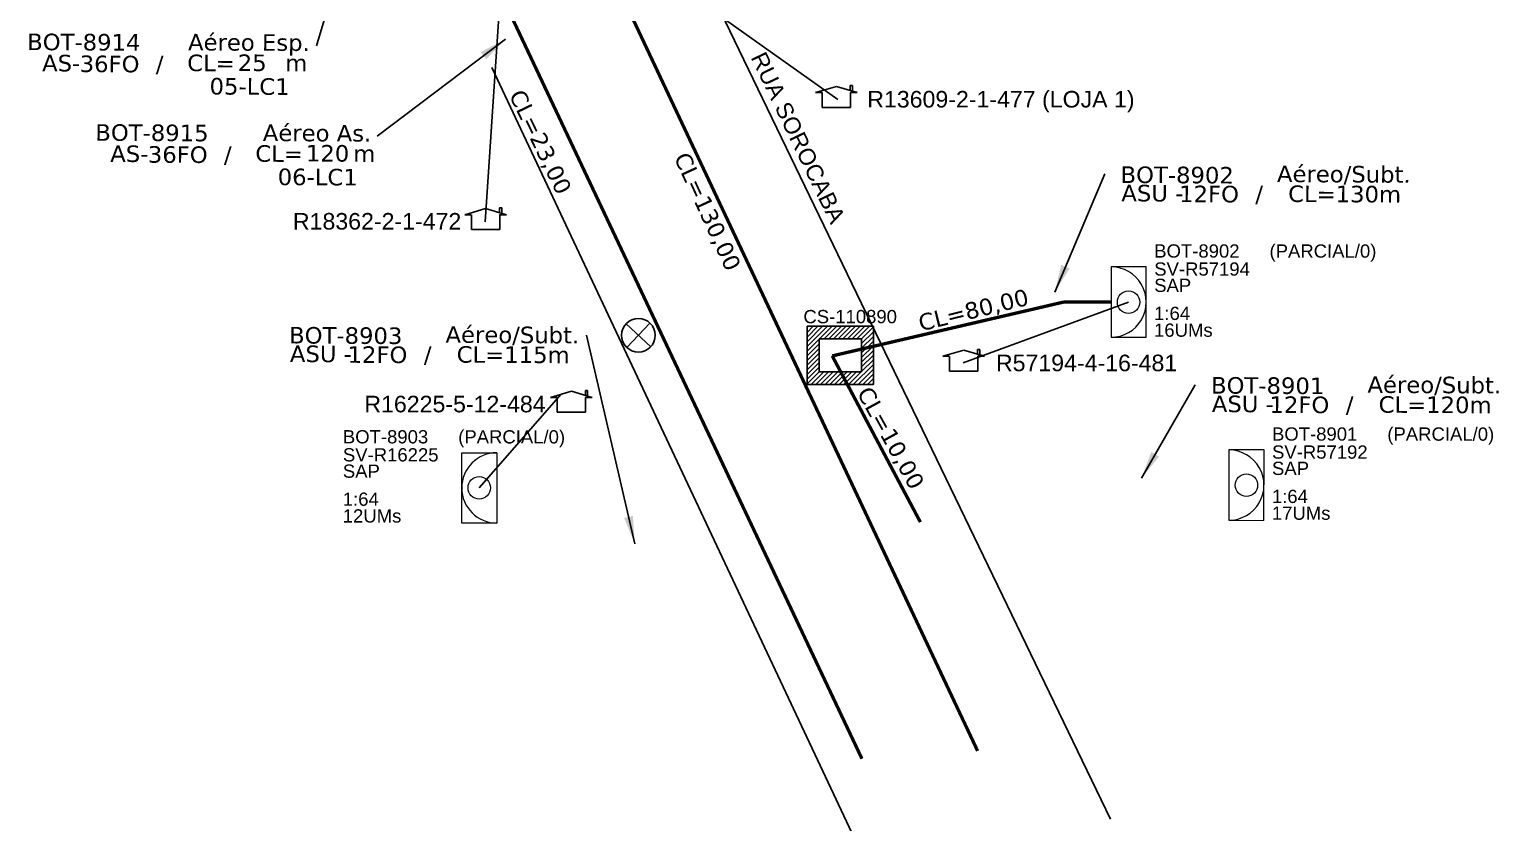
# Model space of a CAD drawing. Header units: millimetres. Extents: x 257760 to 258601, y 277291 to 277885.
# Drawn here: x 257891.2 to 257997.7, y 277567.3 to 277624.9 of the extents above; entities that cross this region are included whole.
import ezdxf
from ezdxf.enums import TextEntityAlignment as Align

# ---------------------------------------------------------------- set-up
doc = ezdxf.new("R2010")
doc.units = ezdxf.units.MM
doc.header["$LTSCALE"] = 0.1
doc.header["$MEASUREMENT"] = 0
for name, color, linetype in [('10.1-Caixas Subterrâneas', 5, 'Continuous'), ('CAP a instalar', 1, 'Continuous'), ('celulas gpon', 7, 'Continuous'), ('label_cabos', 7, 'Continuous'), ('Legenda', 1, 'Continuous'), ('locais', 7, 'Continuous'), ('Quadra', 98, 'Continuous'), ('surveys', 7, 'Continuous'), ('surveys legendas', 7, 'Continuous')]:
    doc.layers.add(name, color=color, linetype=linetype)
for name, color, linetype, lineweight in [("20.0-LEGENDA DOS CDO'S", 1, 'Continuous', 0), ('20.1-CDO_INTERIOR', 1, 'Continuous', 0), ('Segmento Logradouro Texto', 251, 'Continuous', 0)]:
    doc.layers.add(name, color=color, linetype=linetype, lineweight=lineweight)
doc.layers.add('DROP DE CLIENTE', color=140, linetype='Continuous', plot=False)
doc.layers.add('EXTRA', color=50, linetype='Continuous', plot=False)
doc.styles.add('ARIAL', font='arial.ttf')
doc.styles.add('DIGICADE', font='arial.ttf')
doc.styles.add('siredit', font='verdana.ttf')
doc.linetypes.add('FENCELINE1', pattern='A,0.25,-0.1,[133,ltypeshp.shx,S=0.1,R=0,X=-0.1,Y=0],-0.1,1', length=1.45)
doc.dimstyles.new('CC', dxfattribs={"dimtxt": 1, "dimasz": 2, "dimexe": 0.18, "dimexo": 0.0625, "dimgap": 0.09, "dimtad": 0, "dimdec": 0, "dimrnd": 1, "dimzin": 0, "dimdsep": 46, "dimtxsty": 'siredit', "dimblk": 'NONE', "dimcen": 0, "dimse1": 1, "dimse2": 1, "dimsd1": 1, "dimsd2": 1, "dimclrt": 7, "dimadec": 0, "dimazin": 0, "dimtfac": 1, "dimtdec": 0, "dimtofl": 0, "dimtmove": 0, "dimatfit": 3, "dimfxl": 0, "dimtolj": 1, "dimtzin": 0, "dimarcsym": 0})

# ---------------------------------------------------------------- blocks, each defined once
blk = doc.blocks.new('SURVEY_SURVEY')
for p, q in [((0, 0.00001268), (-0.00001257, 0.000009)), ((-0.00001257, 0.000009), (-0.00000863, 0.000009)), ((-0.00000862, 0), (-0.00000862, 0.00000897)), ((0, 0.00001268), (0.00001257, 0.000009)), ((0.00000843, 0.00001322), (0.00000976, 0.00001322)), ((0.00000843, 0.00001027), (0.00000843, 0.00001322)), ((0.00000862, 0.00000901), (0.00000862, 0)), ((0.00001257, 0.000009), (0.00000862, 0.000009)), ((0.00000976, 0.00001322), (0.00000975, 0.00000989)), ((0.00000862, 0), (-0.00000862, 0))]:
    blk.add_line(p, q)
blk = doc.blocks.new('*X24')
at = {"color": 0, "linetype": 'Continuous'}
for p, q in [((-1.25, 0.34099), (-0.49099, 1.1)), ((-1.25, 0.517767), (-0.667767, 1.1)), ((-1.25, 0.694544), (-0.844544, 1.1)), ((-1.25, 0.87132), (-1.02132, 1.1)), ((-1.25, 1.048097), (-1.198097, 1.1)), ((-1.25, 0.164214), (-0.8035, 0.610714)), ((-0.789214, 0.625), (-0.314214, 1.1)), ((-0.612437, 0.625), (-0.137437, 1.1)), ((-0.43566, 0.625), (0.03934, 1.1)), ((-0.258883, 0.625), (0.216117, 1.1)), ((-0.082107, 0.625), (0.392893, 1.1)), ((0.09467, 0.625), (0.56967, 1.1)), ((0.271447, 0.625), (0.746447, 1.1)), ((0.448223, 0.625), (0.923223, 1.1)), ((0.625, 0.625), (1.1, 1.1)), ((0.801777, 0.625), (1.25, 1.073223)), ((0.8035, 0.449947), (1.25, 0.896447)), ((0.8035, 0.27317), (1.25, 0.71967)), ((-1.25, -0.012563), (-0.8035, 0.433937)), ((-1.25, -0.18934), (-0.8035, 0.25716)), ((-1.25, -0.366117), (-0.8035, 0.080383)), ((0.8035, 0.096393), (1.25, 0.542893)), ((0.8035, -0.080383), (1.25, 0.366117)), ((0.8035, -0.25716), (1.25, 0.18934)), ((0.8035, -0.433937), (1.25, 0.012563)), ((-1.25, -0.542893), (-0.8035, -0.096393)), ((-1.25, -0.71967), (-0.8035, -0.27317)), ((-1.25, -0.896447), (-0.8035, -0.449947)), ((0.49099, -1.1), (1.25, -0.34099)), ((0.667767, -1.1), (1.25, -0.517767)), ((0.8035, -0.610714), (1.25, -0.164214)), ((-1.25, -1.073223), (-0.801777, -0.625)), ((-1.1, -1.1), (-0.625, -0.625)), ((-0.923223, -1.1), (-0.448223, -0.625)), ((-0.746447, -1.1), (-0.271447, -0.625)), ((-0.56967, -1.1), (-0.09467, -0.625)), ((-0.392893, -1.1), (0.082107, -0.625)), ((-0.216117, -1.1), (0.258883, -0.625)), ((-0.03934, -1.1), (0.43566, -0.625)), ((0.137437, -1.1), (0.612437, -0.625)), ((0.314214, -1.1), (0.789214, -0.625)), ((0.844544, -1.1), (1.25, -0.694544)), ((1.02132, -1.1), (1.25, -0.87132)), ((1.198097, -1.1), (1.25, -1.048097))]:
    blk.add_line(p, q, dxfattribs=at)
blk = doc.blocks.new('MANHOLE_MQ')
at = {"color": 0, "linetype": 'Continuous'}
for p, q in [((0.00000623, 0.00000569), (-0.00000627, 0.00000569)), ((-0.00000627, 0.00000569), (-0.00000627, -0.00000531)), ((0.00000623, -0.00000531), (0.00000623, 0.00000569)), ((-0.00000404, 0.00000331), (0.00000399, 0.00000331)), ((-0.00000404, -0.00000294), (-0.00000404, 0.00000331)), ((0.00000399, 0.00000331), (0.00000399, -0.00000294)), ((-0.00000627, -0.00000531), (0.00000623, -0.00000531)), ((0.00000399, -0.00000294), (-0.00000404, -0.00000294)), ((0.00000399, -0.00000294), (0.00000399, -0.00000294))]:
    blk.add_line(p, q, dxfattribs=at)
at = {"color": 0, "linetype": 'Continuous', "xscale": 5e-06, "yscale": 5e-06, "zscale": 1e-05}
blk.add_blockref('*X24', (-0.00000002, 0.00000019), dxfattribs=at)
blk = doc.blocks.new('POLE_POLE')
at = {"color": 1}
for p, q in [((0.00000251, 0.00000707), (-0.00000291, 0.00000129)), ((-0.00000309, 0.00000689), (0.00000269, 0.00000147))]:
    blk.add_line(p, q, dxfattribs=at)
blk.add_circle((-0.0000002, 0.00000418), 0.00000396, dxfattribs=at)
blk = doc.blocks.new('CDOI_CT_DRT')
at = {"layer": '20.1-CDO_INTERIOR', "color": 8, "lineweight": 18}
blk.add_lwpolyline([(2.126, -2.126), (2.128, 2.124), (0.003, 2.125), (0.001, -2.125)], close=True, dxfattribs=at)
blk.add_circle((1.064, -0.001), 0.68, dxfattribs=at)
blk.add_arc((0.002, 0), 2.125, 269.97241, 89.97241, dxfattribs=at)
at = {"layer": "20.0-LEGENDA DOS CDO'S", "color": 8, "style": 'ARIAL'}
for tag, p in [('CDO_N', (2.611, 2.691)), ('SURVEY', (2.613, 1.6)), ('SAP', (2.61, 0.614)), ('1:XX', (2.604, -1.079)), ('UMS', (2.603, -2.093))]:
    blk.add_attdef(tag, p, '', height=0.8, rotation=359.97241, dxfattribs=at)
blk.add_attdef('FIBRAS_UTILIZADAS', text='', height=0.8, rotation=359.97241, dxfattribs=at).set_placement((10.323, 2.687), align=Align.CENTER)
blk = doc.blocks.new('CDOI_CT_ESQ')
at = {"layer": '20.1-CDO_INTERIOR', "color": 8, "lineweight": 18}
blk.add_lwpolyline([(-2.119, -2.126), (-2.121, 2.124), (0.004, 2.125), (0.006, -2.125)], close=True, dxfattribs=at)
blk.add_circle((-1.057, -0.001), 0.68, dxfattribs=at)
blk.add_arc((0.005, 0), 2.125, 90.02759, 270.02759, dxfattribs=at)
at = {"layer": "20.0-LEGENDA DOS CDO'S", "color": 8, "style": 'ARIAL'}
for tag, p in [('CDO_N', (-9.298, 2.691)), ('SURVEY', (-9.296, 1.6)), ('SAP', (-9.299, 0.614)), ('1:XX', (-9.305, -1.079)), ('UMS', (-9.306, -2.093))]:
    blk.add_attdef(tag, p, '', height=0.8, rotation=359.97241, dxfattribs=at)
blk.add_attdef('FIBRAS_UTILIZADAS', text='', height=0.8, rotation=359.97241, dxfattribs=at).set_placement((-1.586, 2.687), align=Align.CENTER)
blk = doc.blocks.new('Inst CB ESP CFOA-SM-AS-80-TS-36')
at = {"layer": 'label_cabos', "color": 0, "style": 'siredit'}
for tag, flags, p in [('ID_ATIVIDADE', 3, (1.314, 2.672)), ('FATOR', 1, (11.56, 2.551))]:
    blk.add_attdef(tag, text='', height=1, rotation=359.69001, dxfattribs=dict(at, flags=flags)).set_placement(p, align=Align.MIDDLE_CENTER)
for tag, p in [('DESTINO_CABO', (3.131, 1.262)), ('TIPO_CABO', (13.108, 1.245)), ('TIPO_CABO', (1.762, -0.005)), ('CABO', (4.686, -0.052)), ('/', (7.714, -0.052)), ('LANCE', (10.809, 0.002)), ('UND', (15.964, 0.002)), ('FID', (13.148, -1.414))]:
    blk.add_attdef(tag, text='', height=1, rotation=359.69001, dxfattribs=at).set_placement(p, align=Align.MIDDLE_CENTER)
blk.add_attdef('QTDE', (12.429, -0.475), '', height=1, rotation=359.69001, dxfattribs=at)
blk = doc.blocks.new('_None')
blk = doc.blocks.new('Inst CB AS CFOA-SM-AS-80-TS-36')
at = {"layer": 'label_cabos', "color": 0, "style": 'siredit'}
for tag, flags, p in [('ID_ATIVIDADE', 3, (1.314, 2.672)), ('FATOR', 1, (11.56, 2.551))]:
    blk.add_attdef(tag, text='', height=1, rotation=359.69001, dxfattribs=dict(at, flags=flags)).set_placement(p, align=Align.MIDDLE_CENTER)
for tag, p in [('DESTINO_CABO', (3.131, 1.262)), ('TIPO_CABO', (13.108, 1.245)), ('TIPO_CABO', (1.762, -0.005)), ('CABO', (4.686, -0.052)), ('/', (7.714, -0.052)), ('LANCE', (10.809, 0.002)), ('UND', (15.964, 0.002)), ('FID', (13.148, -1.414))]:
    blk.add_attdef(tag, text='', height=1, rotation=359.69001, dxfattribs=at).set_placement(p, align=Align.MIDDLE_CENTER)
blk.add_attdef('QTDE', (12.429, -0.475), '', height=1, rotation=359.69001, dxfattribs=at)
blk = doc.blocks.new('LEGENDA DOS CABOS')
at = {"layer": 'EXTRA', "color": 0, "style": 'siredit'}
for tag, p in [('ID', (4.601, 0.974)), ('XX', (9.03, 0.974))]:
    blk.add_attdef(tag, text='', height=0.48, rotation=359.69001, dxfattribs=at).set_placement(p, align=Align.MIDDLE_CENTER)
at = {"layer": 'Legenda', "color": 0, "style": 'siredit'}
for tag, p in [('TIPO_CABO', (1.314, -0.005)), ('CABO', (4.686, -0.052)), ('/', (6.809, -0.052)), ('METROS', (10.034, -0.052))]:
    blk.add_attdef(tag, text='', height=0.8, rotation=359.69001, dxfattribs=at).set_placement(p, align=Align.MIDDLE_CENTER)

msp = doc.modelspace()

# ---------------------------------------------------------------- linework, layer by layer
at = {"color": 0}
msp.add_lwpolyline([(257923.77, 277591.61), (257929.7, 277598.4)], dxfattribs=at)
at = {"layer": 'CAP a instalar', "color": 0, "ltscale": 5, "const_width": 0.24}
for points in [[(257959.9, 277572.54), (257959.9, 277572.54), (257959.9, 277572.54), (257959.9, 277572.54), (257926.09, 277644.34)], [(257949.36, 277601.18), (257966.12, 277605.08)], [(257955.75, 277589.13), (257955.75, 277589.13), (257949.36, 277601.18)]]:
    msp.add_lwpolyline(points, dxfattribs=at)
at = {"layer": 'CAP a instalar', "color": 0, "linetype": 'FENCELINE1', "ltscale": 3, "const_width": 0.24}
for points in [[(257923.04, 277632.28), (257951.51, 277571.98)], [(257969.57, 277605.08), (257966.12, 277605.08)]]:
    msp.add_lwpolyline(points, dxfattribs=at)
at = {"layer": 'DROP DE CLIENTE', "color": 0}
for points in [[(257925.92, 277636.71), (257924.21, 277610.89)], [(257949.76, 277619.76), (257925.92, 277636.71)], [(257958.86, 277600.68), (257970.85, 277605.08)]]:
    msp.add_lwpolyline(points, dxfattribs=at)
at = {"layer": 'Quadra', "color": 0}
msp.add_lwpolyline([(257939.88, 277629.02), (257969.53, 277567.59)], dxfattribs=at)
at = {"layer": 'Quadra'}
msp.add_lwpolyline([(257954.81, 277558.03), (257924.69, 277622.1)], dxfattribs=at)

# ---------------------------------------------------------------- block references
at = {"layer": '10.1-Caixas Subterrâneas', "color": 0, "xscale": 383745.0651733899, "yscale": 383745.0651733897, "zscale": 383745.0651733898, "rotation": 180.0000000000628}
msp.add_blockref('MANHOLE_MQ', (257949.94, 277601.29), dxfattribs=at)
at = {"layer": '20.1-CDO_INTERIOR', "color": 0, "xscale": 1.19999999999709, "yscale": 1.19999999999709, "zscale": 1.2}
for name, p, values in [('CDOI_CT_DRT', (257969.57, 277605.08), {'CDO_N': 'BOT-8902', 'FIBRAS_UTILIZADAS': '                (PARCIAL/0)', 'SURVEY': 'SV-R57194', 'SAP': 'SAP', '1:XX': '1:64', 'UMS': '16UMs'}), ('CDOI_CT_ESQ', (257925.04, 277591.61), {'CDO_N': 'BOT-8903', 'FIBRAS_UTILIZADAS': '                (PARCIAL/0)', 'SURVEY': 'SV-R16225', 'SAP': 'SAP', '1:XX': '1:64', 'UMS': '12UMs'}), ('CDOI_CT_DRT', (257978.11, 277591.81), {'CDO_N': 'BOT-8901', 'FIBRAS_UTILIZADAS': '                (PARCIAL/0)', 'SURVEY': 'SV-R57192', 'SAP': 'SAP', '1:XX': '1:64', 'UMS': '17UMs'})]:
    msp.add_blockref(name, p, dxfattribs=at).add_auto_attribs(values)
at = {"layer": 'label_cabos', "color": 0, "lineweight": 0}
ref = msp.add_blockref('Inst CB ESP CFOA-SM-AS-80-TS-36', (257891.35, 277622.41), dxfattribs=dict(at, xscale=1.19999999999709, yscale=1.19999999999709, zscale=1.2))
ref.add_attrib('DESTINO_CABO', 'BOT-8914', dxfattribs={"color": 0, "height": 1.2, "rotation": 359.69, "style": 'siredit'}).set_placement((257895.1, 277623.93), align=Align.MIDDLE_CENTER)
ref.add_attrib('TIPO_CABO', 'Aéreo Esp.', dxfattribs={"color": 0, "height": 1.2, "rotation": 359.69, "style": 'siredit'}).set_placement((257907.07, 277623.91), align=Align.MIDDLE_CENTER)
ref.add_attrib('CABO', '36FO', dxfattribs={"color": 0, "height": 1.2, "rotation": 359.69, "style": 'siredit'}).set_placement((257896.97, 277622.35), align=Align.MIDDLE_CENTER)
ref.add_attrib('/', '/', dxfattribs={"color": 0, "height": 1.2, "rotation": 359.69, "style": 'siredit'}).set_placement((257900.6, 277622.35), align=Align.MIDDLE_CENTER)
ref.add_attrib('TIPO_CABO', 'AS-', dxfattribs={"color": 0, "height": 1.2, "rotation": 359.69, "style": 'siredit'}).set_placement((257893.46, 277622.41), align=Align.MIDDLE_CENTER)
ref.add_attrib('FID', '05-LC1', dxfattribs={"color": 0, "height": 1.2, "rotation": 359.69, "style": 'siredit'}).set_placement((257907.12, 277620.72), align=Align.MIDDLE_CENTER)
ref.add_attrib('LANCE', 'CL=', dxfattribs={"color": 0, "height": 1.2, "rotation": 359.69, "style": 'siredit'}).set_placement((257904.32, 277622.42), align=Align.MIDDLE_CENTER)
ref.add_attrib('QTDE', '25', (257906.26, 277621.84), dxfattribs={"color": 0, "height": 1.2, "rotation": 359.69, "style": 'siredit'})
ref.add_attrib('UND', 'm', dxfattribs={"color": 0, "height": 1.2, "rotation": 359.69, "style": 'siredit'}).set_placement((257910.5, 277622.42), align=Align.MIDDLE_CENTER)
ref = msp.add_blockref('Inst CB AS CFOA-SM-AS-80-TS-36', (257896.28, 277615.85), dxfattribs=dict(at, xscale=1.19999999999709, yscale=1.19999999999709, zscale=1.2))
ref.add_attrib('DESTINO_CABO', 'BOT-8915', dxfattribs={"color": 0, "height": 1.2, "rotation": 359.69, "style": 'siredit'}).set_placement((257900.04, 277617.36), align=Align.MIDDLE_CENTER)
ref.add_attrib('TIPO_CABO', 'Aéreo As.', dxfattribs={"color": 0, "height": 1.2, "rotation": 359.69, "style": 'siredit'}).set_placement((257912.01, 277617.34), align=Align.MIDDLE_CENTER)
ref.add_attrib('CABO', '36FO', dxfattribs={"color": 0, "height": 1.2, "rotation": 359.69, "style": 'siredit'}).set_placement((257901.91, 277615.78), align=Align.MIDDLE_CENTER)
ref.add_attrib('/', '/', dxfattribs={"color": 0, "height": 1.2, "rotation": 359.69, "style": 'siredit'}).set_placement((257905.54, 277615.78), align=Align.MIDDLE_CENTER)
ref.add_attrib('TIPO_CABO', 'AS-', dxfattribs={"color": 0, "height": 1.2, "rotation": 359.69, "style": 'siredit'}).set_placement((257898.4, 277615.84), align=Align.MIDDLE_CENTER)
ref.add_attrib('FID', '06-LC1', dxfattribs={"color": 0, "height": 1.2, "rotation": 359.69, "style": 'siredit'}).set_placement((257912.06, 277614.15), align=Align.MIDDLE_CENTER)
ref.add_attrib('LANCE', 'CL=', dxfattribs={"color": 0, "height": 1.2, "rotation": 359.69, "style": 'siredit'}).set_placement((257909.26, 277615.85), align=Align.MIDDLE_CENTER)
ref.add_attrib('QTDE', '120', (257911.2, 277615.28), dxfattribs={"color": 0, "height": 1.2, "rotation": 359.69, "style": 'siredit'})
ref.add_attrib('UND', 'm', dxfattribs={"color": 0, "height": 1.2, "rotation": 359.69, "style": 'siredit'}).set_placement((257915.44, 277615.85), align=Align.MIDDLE_CENTER)
ref = msp.add_blockref('LEGENDA DOS CABOS', (257969.28, 277612.35), dxfattribs=dict(at, xscale=1.19999999999709, yscale=1.19999999999709, zscale=1.2))
ref.add_attrib('ID', 'BOT-8902', dxfattribs={"color": 0, "height": 1.2, "rotation": 359.69, "style": 'siredit'}).set_placement((257974.37, 277614.3), align=Align.MIDDLE_CENTER)
ref.add_attrib('CABO', '12FO', dxfattribs={"color": 0, "height": 1.2, "rotation": 359.69, "style": 'siredit'}).set_placement((257976.68, 277612.92), align=Align.MIDDLE_CENTER)
ref.add_attrib('METROS', 'CL=130m', dxfattribs={"color": 0, "height": 1.2, "rotation": 359.69, "style": 'siredit'}).set_placement((257986.51, 277612.92), align=Align.MIDDLE_CENTER)
ref.add_attrib('XX', 'Aéreo/Subt.', dxfattribs={"color": 0, "height": 1.2, "rotation": 359.69, "style": 'siredit'}).set_placement((257986.45, 277614.36), align=Align.MIDDLE_CENTER)
ref.add_attrib('/', '/', dxfattribs={"color": 0, "height": 1.2, "rotation": 359.69, "style": 'siredit'}).set_placement((257980.31, 277612.92), align=Align.MIDDLE_CENTER)
ref.add_attrib('TIPO_CABO', 'ASU -', dxfattribs={"color": 0, "height": 1.2, "rotation": 359.69, "style": 'siredit'}).set_placement((257972.57, 277612.98), align=Align.MIDDLE_CENTER)
ref = msp.add_blockref('LEGENDA DOS CABOS', (257909, 277600.7), dxfattribs=dict(at, xscale=1.19999999999709, yscale=1.19999999999709, zscale=1.2))
ref.add_attrib('ID', 'BOT-8903', dxfattribs={"color": 0, "height": 1.2, "rotation": 359.69, "style": 'siredit'}).set_placement((257914.09, 277602.66), align=Align.MIDDLE_CENTER)
ref.add_attrib('CABO', '12FO', dxfattribs={"color": 0, "height": 1.2, "rotation": 359.69, "style": 'siredit'}).set_placement((257916.39, 277601.27), align=Align.MIDDLE_CENTER)
ref.add_attrib('METROS', 'CL=115m', dxfattribs={"color": 0, "height": 1.2, "rotation": 359.69, "style": 'siredit'}).set_placement((257926.23, 277601.27), align=Align.MIDDLE_CENTER)
ref.add_attrib('XX', 'Aéreo/Subt.', dxfattribs={"color": 0, "height": 1.2, "rotation": 359.69, "style": 'siredit'}).set_placement((257926.17, 277602.71), align=Align.MIDDLE_CENTER)
ref.add_attrib('/', '/', dxfattribs={"color": 0, "height": 1.2, "rotation": 359.69, "style": 'siredit'}).set_placement((257920.03, 277601.27), align=Align.MIDDLE_CENTER)
ref.add_attrib('TIPO_CABO', 'ASU -', dxfattribs={"color": 0, "height": 1.2, "rotation": 359.69, "style": 'siredit'}).set_placement((257912.29, 277601.33), align=Align.MIDDLE_CENTER)
ref = msp.add_blockref('LEGENDA DOS CABOS', (257975.84, 277597.07), dxfattribs=dict(at, xscale=1.19999999999709, yscale=1.19999999999709, zscale=1.2))
ref.add_attrib('ID', 'BOT-8901', dxfattribs={"color": 0, "height": 1.2, "rotation": 359.69, "style": 'siredit'}).set_placement((257980.93, 277599.03), align=Align.MIDDLE_CENTER)
ref.add_attrib('CABO', '12FO', dxfattribs={"color": 0, "height": 1.2, "rotation": 359.69, "style": 'siredit'}).set_placement((257983.23, 277597.64), align=Align.MIDDLE_CENTER)
ref.add_attrib('METROS', 'CL=120m', dxfattribs={"color": 0, "height": 1.2, "rotation": 359.69, "style": 'siredit'}).set_placement((257993.07, 277597.64), align=Align.MIDDLE_CENTER)
ref.add_attrib('XX', 'Aéreo/Subt.', dxfattribs={"color": 0, "height": 1.2, "rotation": 359.69, "style": 'siredit'}).set_placement((257993.01, 277599.08), align=Align.MIDDLE_CENTER)
ref.add_attrib('/', '/', dxfattribs={"color": 0, "height": 1.2, "rotation": 359.69, "style": 'siredit'}).set_placement((257986.87, 277597.64), align=Align.MIDDLE_CENTER)
ref.add_attrib('TIPO_CABO', 'ASU -', dxfattribs={"color": 0, "height": 1.2, "rotation": 359.69, "style": 'siredit'}).set_placement((257979.13, 277597.7), align=Align.MIDDLE_CENTER)
at = {"layer": 'locais', "color": 0, "xscale": 307730.1924696639, "yscale": 307730.192469664, "zscale": 307730.192469664}
msp.add_blockref('POLE_POLE', (257935.37, 277601.39), dxfattribs=at)
at = {"layer": 'surveys', "color": 0, "xscale": 119999.9999997467, "yscale": 119999.9999997467, "zscale": 119999.9999997467}
for p in [(257949.66, 277619.19), (257924.23, 277610.34), (257958.89, 277600.07), (257930.45, 277597.09)]:
    msp.add_blockref('SURVEY_SURVEY', p, dxfattribs=at)

# ---------------------------------------------------------------- texts
at = {"layer": '10.1-Caixas Subterrâneas', "color": 0, "style": 'ARIAL'}
msp.add_text('CS-110890', height=0.96, dxfattribs=at).set_placement((257947.27, 277603.55))
at = {"layer": 'celulas gpon', "color": 0, "style": 'siredit'}
for s, rotation, p in [('CL=23,00', 295.7356, (257925.9, 277620.11)), ('CL=130,00', 294.6997, (257937.86, 277615.58)), ('CL=80,00', 13.7966, (257955.78, 277602.96)), ('CL=10,00', 298.8774, (257951.12, 277598.52))]:
    msp.add_text(s, height=1.2, rotation=rotation, dxfattribs=at).set_placement(p)
at = {"layer": 'Segmento Logradouro Texto', "color": 0, "linetype": 'Continuous', "insert": (257944.51, 277623.35), "char_height": 1.2, "width": 13.8458, "attachment_point": 1, "rotation": 295.623, "style": 'DIGICADE'}
msp.add_mtext('\\fArial|b0|i0|c0|p34;\\W1.0000000000;\\T1.0000000000;\\o\\lRUA SOROCABA', dxfattribs=at)
at = {"layer": 'surveys legendas', "color": 0, "style": 'ARIAL'}
for s, p in [('R13609-2-1-477 (LOJA 1)', (257951.9, 277619.19)), ('R18362-2-1-472', (257910.26, 277610.34)), ('R57194-4-16-481', (257961.23, 277600.07)), ('R16225-5-12-484', (257915.44, 277597.09))]:
    msp.add_text(s, height=1.2, dxfattribs=at).set_placement(p)

# ---------------------------------------------------------------- leaders
at = {"layer": 'label_cabos', "color": 0}
for points in [[(257915.35, 277635.15), (257911.98, 277623.65)], [(257925.67, 277624.15), (257916.37, 277617.1)], [(257965.49, 277605.81), (257969.12, 277614.37)], [(257935.04, 277587.56), (257931.54, 277602.69)], [(257971.78, 277592.32), (257975.68, 277599.09)]]:
    msp.add_leader(points, dimstyle='CC', override={"dimgap": 0.09, "dimtad": 0}, dxfattribs=at)

doc.saveas('drawing.dxf')
